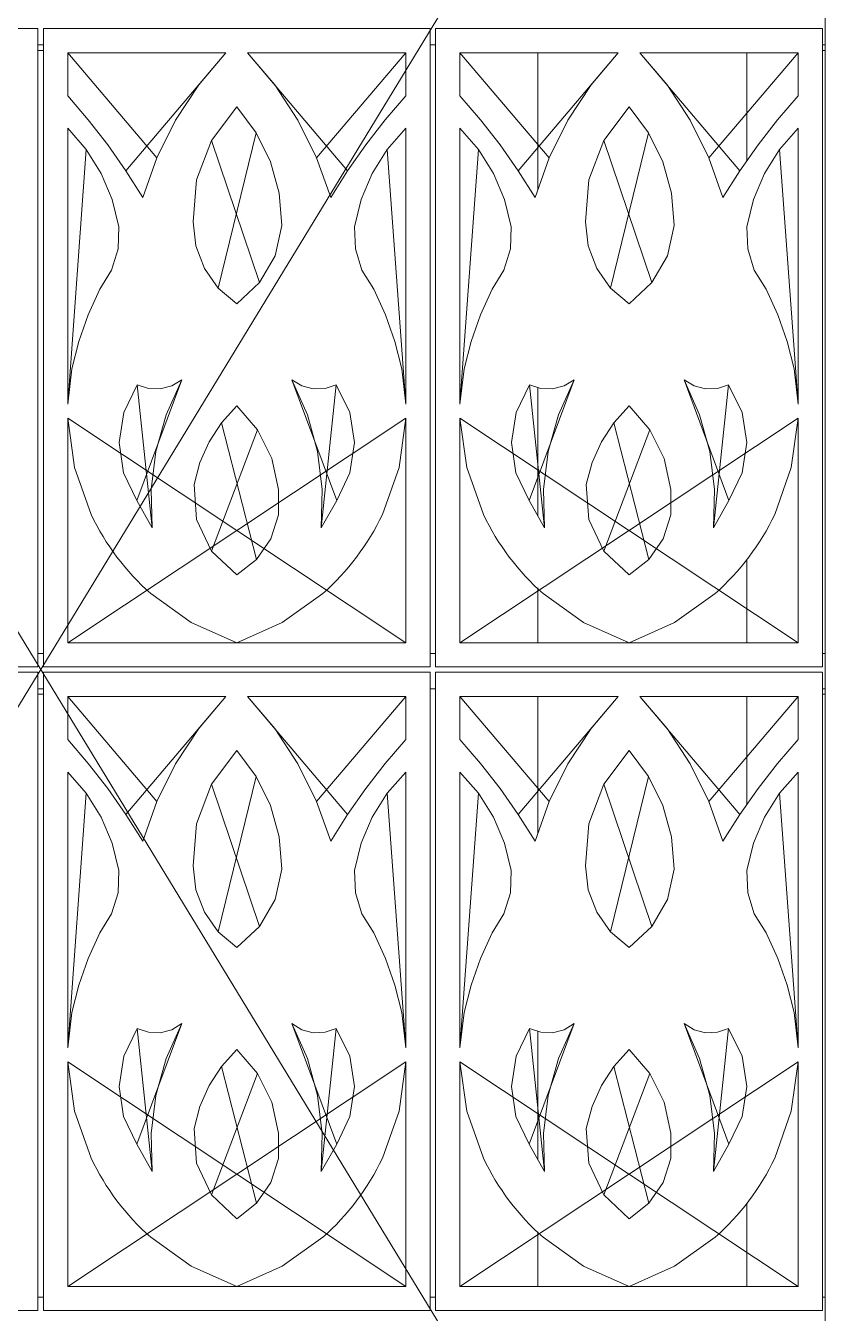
# Model space of a CAD drawing. Header units: millimetres. Extents: x -153298 to 620751, y -313239 to 250031.
# Drawn here: x 45080 to 46558, y 26756 to 29136 of the extents above; entities that cross this region are included whole.
import ezdxf

# ---------------------------------------------------------------- set-up
doc = ezdxf.new("R2010")
doc.units = ezdxf.units.MM
doc.linetypes.add('XKITLINE00', pattern=[0])
doc.layers.add('000 - EXISTING_BUILDING_MAIN_COLOR_251', color=251, linetype='Continuous')
doc.layers.add('000 - EXISTING_BUILDING_MAIN_COLOR_3', color=3, linetype='Continuous')
doc.layers.add('Part', color=2, linetype='Continuous', lineweight=0)

# ---------------------------------------------------------------- blocks, each defined once
blk = doc.blocks.new('*A17691722')
at = {"layer": '000 - EXISTING_BUILDING_MAIN_COLOR_3', "linetype": 'XKITLINE00', "lineweight": 0}
for p, q in [((423.657912, 40.822545), (400.457909, 2.742546)), ((400.457909, 40.822545), (423.657912, 2.742546)), ((423.657912, 2.742546), (423.657912, 40.822545))]:
    blk.add_line(p, q, dxfattribs=at)
blk = doc.blocks.new('*A17701723')
at = {"layer": 'Part', "linetype": 'XKITLINE00', "lineweight": 0}
for p, q in [((412.017911, 12.498517), (412.097911, 12.498517)), ((417.817911, 12.498517), (417.897911, 12.498517)), ((423.617911, 12.498517), (423.657912, 12.498517))]:
    blk.add_line(p, q, dxfattribs=at)
blk = doc.blocks.new('*A17711724')
at = {"layer": 'Part', "linetype": 'XKITLINE00', "lineweight": 0}
for p, q in [((412.017911, 22.018517), (412.097911, 22.018517)), ((417.817911, 22.018517), (417.897911, 22.018517)), ((423.617911, 22.018517), (423.657912, 22.018517)), ((412.017911, 21.498517), (412.097911, 21.498517)), ((417.817911, 21.498517), (417.897911, 21.498517)), ((423.617911, 21.498517), (423.657912, 21.498517))]:
    blk.add_line(p, q, dxfattribs=at)
blk = doc.blocks.new('*A17721725')
at = {"layer": 'Part', "linetype": 'XKITLINE00', "lineweight": 0}
for p, q in [((412.017911, 31.018517), (412.097911, 31.018517)), ((417.817911, 31.018517), (417.897911, 31.018517)), ((423.617911, 31.018517), (423.657912, 31.018517))]:
    blk.add_line(p, q, dxfattribs=at)
blk = doc.blocks.new('*A18151764')
at = {"layer": 'Part', "linetype": 'XKITLINE00', "lineweight": 0}
for p, q in [((419.409912, 28.87711), (419.409912, 30.902854)), ((419.409912, 24.052964), (419.409912, 25.950973)), ((419.409912, 22.178387), (419.409912, 22.988756)), ((419.409912, 19.35711), (419.409912, 21.382854)), ((419.409912, 14.532964), (419.409912, 16.430973)), ((419.409912, 12.658387), (419.409912, 13.468756))]:
    blk.add_line(p, q, dxfattribs=at)
blk = doc.blocks.new('*A18271776')
at = {"layer": 'Part', "linetype": 'XKITLINE00', "lineweight": 0}
for p, q in [((422.497888, 29.301757), (422.497888, 30.902741)), ((422.497888, 25.135695), (422.497888, 25.139501)), ((422.497888, 22.178387), (422.497888, 23.412262)), ((422.497888, 19.781757), (422.497888, 21.382741)), ((422.497888, 15.615695), (422.497888, 15.619501)), ((422.497888, 12.658387), (422.497888, 13.892262))]:
    blk.add_line(p, q, dxfattribs=at)
blk = doc.blocks.new('*A18301779')
at = {"layer": '000 - EXISTING_BUILDING_MAIN_COLOR_251', "linetype": 'XKITLINE00', "lineweight": 0}
for p, q in [((412.017911, 31.262517), (406.297911, 31.262517)), ((412.017911, 21.822517), (412.017911, 31.262517)), ((412.097911, 21.822517), (412.097911, 31.262517)), ((412.097911, 31.262517), (417.817911, 31.262517)), ((417.817911, 31.262517), (417.817911, 21.822517)), ((417.897911, 21.822517), (417.897911, 31.262517)), ((417.897911, 31.262517), (423.617911, 31.262517)), ((423.617911, 31.262517), (423.617911, 21.822517)), ((412.457919, 30.902523), (414.797671, 30.903195)), ((412.457919, 30.902523), (413.777312, 29.350619)), ((412.457919, 30.265377), (412.457919, 30.902523)), ((414.797671, 30.903195), (413.318825, 29.158561)), ((414.797671, 30.903195), (414.395711, 30.42812)), ((415.118143, 30.903195), (416.596989, 29.158561)), ((415.520103, 30.42812), (415.118143, 30.903195)), ((415.118143, 30.903195), (417.457895, 30.902523)), ((417.457895, 30.902523), (416.138502, 29.350619)), ((417.457895, 30.902523), (417.457895, 30.265377)), ((418.257919, 30.902523), (420.597671, 30.903195)), ((418.257919, 30.902523), (419.577312, 29.350619)), ((418.257919, 30.265377), (418.257919, 30.902523)), ((420.597671, 30.903195), (419.118825, 29.158561)), ((420.597671, 30.903195), (420.195711, 30.42812)), ((420.918143, 30.903195), (422.396989, 29.158561)), ((421.320103, 30.42812), (420.918143, 30.903195)), ((420.918143, 30.903195), (423.257895, 30.902523)), ((423.257895, 30.902523), (421.938502, 29.350619)), ((423.257895, 30.902523), (423.257895, 30.265377)), ((414.395711, 30.42812), (414.053931, 29.908068)), ((415.861883, 29.908068), (415.520103, 30.42812)), ((420.195711, 30.42812), (419.853931, 29.908068)), ((421.661883, 29.908068), (421.320103, 30.42812)), ((412.762219, 29.91014), (412.457919, 30.265377)), ((414.584028, 29.606175), (414.957895, 30.105694)), ((414.957895, 30.105694), (415.244908, 29.721065)), ((417.153595, 29.91014), (417.457895, 30.265377)), ((418.562219, 29.91014), (418.257919, 30.265377)), ((420.384028, 29.606175), (420.757895, 30.105694)), ((420.757895, 30.105694), (421.044908, 29.721065)), ((422.953595, 29.91014), (423.257895, 30.265377)), ((413.049402, 29.540927), (412.762219, 29.91014)), ((414.053931, 29.908068), (413.777312, 29.350619)), ((416.138502, 29.350619), (415.861883, 29.908068)), ((417.153595, 29.91014), (416.866412, 29.540927)), ((418.849402, 29.540927), (418.562219, 29.91014)), ((419.853931, 29.908068), (419.577312, 29.350619)), ((421.938502, 29.350619), (421.661883, 29.908068)), ((422.953595, 29.91014), (422.666412, 29.540927)), ((412.457919, 29.786434), (412.457919, 25.706434)), ((412.732936, 29.472518), (412.457919, 29.786434)), ((415.244908, 29.721065), (414.684853, 27.421446)), ((415.244908, 29.721065), (415.456162, 29.290151)), ((417.182878, 29.472518), (417.457895, 29.786434)), ((417.457895, 29.786434), (417.457895, 25.706434)), ((418.257919, 29.786434), (418.257919, 25.706434)), ((418.532936, 29.472518), (418.257919, 29.786434)), ((421.044908, 29.721065), (420.484853, 27.421446)), ((421.044908, 29.721065), (421.256162, 29.290151)), ((422.982878, 29.472518), (423.257895, 29.786434)), ((423.257895, 29.786434), (423.257895, 25.706434)), ((413.318825, 29.158561), (413.049402, 29.540927)), ((414.363857, 29.022377), (414.584028, 29.606175)), ((414.584028, 29.606175), (415.295296, 27.503653)), ((416.866412, 29.540927), (416.596989, 29.158561)), ((419.118825, 29.158561), (418.849402, 29.540927)), ((420.163857, 29.022377), (420.384028, 29.606175)), ((420.384028, 29.606175), (421.095296, 27.503653)), ((422.666412, 29.540927), (422.396989, 29.158561)), ((412.732936, 29.472518), (412.457919, 25.706434)), ((412.732936, 29.472518), (412.954443, 29.118805)), ((413.777312, 29.350619), (413.569888, 28.763897)), ((416.345926, 28.763897), (416.138502, 29.350619)), ((416.961371, 29.118805), (417.182878, 29.472518)), ((417.182878, 29.472518), (417.457895, 25.706434)), ((418.532936, 29.472518), (418.257919, 25.706434)), ((418.532936, 29.472518), (418.754443, 29.118805)), ((419.577312, 29.350619), (419.369888, 28.763897)), ((422.145926, 28.763897), (421.938502, 29.350619)), ((422.761371, 29.118805), (422.982878, 29.472518)), ((422.982878, 29.472518), (423.257895, 25.706434)), ((413.569888, 28.763897), (413.318825, 29.158561)), ((415.456162, 29.290151), (415.584427, 28.827697)), ((416.596989, 29.158561), (416.345926, 28.763897)), ((419.369888, 28.763897), (419.118825, 29.158561)), ((421.256162, 29.290151), (421.384427, 28.827697)), ((422.396989, 29.158561), (422.145926, 28.763897)), ((412.954443, 29.118805), (413.116785, 28.734328)), ((414.314758, 28.400376), (414.363857, 29.022377)), ((416.799029, 28.734328), (416.961371, 29.118805)), ((418.754443, 29.118805), (418.916785, 28.734328)), ((420.114758, 28.400376), (420.163857, 29.022377)), ((422.599029, 28.734328), (422.761371, 29.118805)), ((415.625313, 28.349529), (415.584427, 28.827697)), ((421.425313, 28.349529), (421.384427, 28.827697)), ((413.215815, 28.328901), (413.116785, 28.734328)), ((416.699998, 28.328901), (416.799029, 28.734328)), ((419.015815, 28.328901), (418.916785, 28.734328)), ((422.499998, 28.328901), (422.599029, 28.734328)), ((414.352504, 28.045819), (414.314758, 28.400376)), ((420.152504, 28.045819), (420.114758, 28.400376)), ((413.215815, 28.328901), (413.203508, 28.001042)), ((415.625313, 28.349529), (415.524698, 27.901468)), ((416.712306, 28.001042), (416.699998, 28.328901)), ((419.015815, 28.328901), (419.003508, 28.001042)), ((421.425313, 28.349529), (421.324698, 27.901468)), ((422.512306, 28.001042), (422.499998, 28.328901)), ((413.203508, 28.001042), (413.10734, 27.687363)), ((414.478596, 27.712297), (414.352504, 28.045819)), ((416.808474, 27.687363), (416.712306, 28.001042)), ((419.003508, 28.001042), (418.90734, 27.687363)), ((420.278596, 27.712297), (420.152504, 28.045819)), ((422.608474, 27.687363), (422.512306, 28.001042)), ((415.524698, 27.901468), (415.295296, 27.503653)), ((421.324698, 27.901468), (421.095296, 27.503653)), ((412.933773, 27.408944), (413.10734, 27.687363)), ((414.684853, 27.421446), (414.478596, 27.712297)), ((416.982041, 27.408944), (416.808474, 27.687363)), ((418.733773, 27.408944), (418.90734, 27.687363)), ((420.484853, 27.421446), (420.278596, 27.712297)), ((422.782041, 27.408944), (422.608474, 27.687363)), ((414.957895, 27.192135), (414.684853, 27.421446)), ((415.295296, 27.503653), (414.957895, 27.192135)), ((420.757895, 27.192135), (420.484853, 27.421446)), ((421.095296, 27.503653), (420.757895, 27.192135)), ((412.933773, 27.408944), (412.759609, 27.028841)), ((417.156205, 27.028841), (416.982041, 27.408944)), ((418.733773, 27.408944), (418.559609, 27.028841)), ((422.956205, 27.028841), (422.782041, 27.408944)), ((412.759609, 27.028841), (412.621038, 26.634367)), ((417.294776, 26.634367), (417.156205, 27.028841)), ((418.559609, 27.028841), (418.421038, 26.634367)), ((423.094776, 26.634367), (422.956205, 27.028841)), ((412.621038, 26.634367), (412.519228, 26.228848)), ((417.396585, 26.228848), (417.294776, 26.634367)), ((418.421038, 26.634367), (418.319228, 26.228848)), ((423.196585, 26.228848), (423.094776, 26.634367)), ((412.519228, 26.228848), (412.457919, 25.706434)), ((417.457895, 25.706434), (417.396585, 26.228848)), ((418.319228, 26.228848), (418.257919, 25.706434)), ((423.257895, 25.706434), (423.196585, 26.228848)), ((413.287051, 25.585111), (413.486307, 25.991741)), ((414.145884, 26.065792), (413.481119, 24.281918)), ((413.486307, 25.991741), (413.708994, 23.876827)), ((413.486307, 25.991741), (413.65231, 25.93699)), ((413.65231, 25.93699), (413.82702, 25.931456)), ((413.82702, 25.931456), (413.996155, 25.975593)), ((414.145884, 26.065792), (413.91483, 25.549249)), ((413.996155, 25.975593), (414.145884, 26.065792)), ((415.76993, 26.065792), (416.434695, 24.281918)), ((416.000984, 25.549249), (415.76993, 26.065792)), ((415.76993, 26.065792), (415.919659, 25.975593)), ((415.919659, 25.975593), (416.088793, 25.931456)), ((416.088793, 25.931456), (416.263504, 25.93699)), ((416.429507, 25.991741), (416.20682, 23.876827)), ((416.263504, 25.93699), (416.429507, 25.991741)), ((416.429507, 25.991741), (416.628763, 25.585111)), ((419.087051, 25.585111), (419.286307, 25.991741)), ((419.945884, 26.065792), (419.281119, 24.281918)), ((419.286307, 25.991741), (419.508994, 23.876827)), ((419.286307, 25.991741), (419.45231, 25.93699)), ((419.45231, 25.93699), (419.62702, 25.931456)), ((419.62702, 25.931456), (419.796155, 25.975593)), ((419.945884, 26.065792), (419.71483, 25.549249)), ((419.796155, 25.975593), (419.945884, 26.065792)), ((421.56993, 26.065792), (422.234695, 24.281918)), ((421.800984, 25.549249), (421.56993, 26.065792)), ((421.56993, 26.065792), (421.719659, 25.975593)), ((421.719659, 25.975593), (421.888793, 25.931456)), ((421.888793, 25.931456), (422.063504, 25.93699)), ((422.229507, 25.991741), (422.00682, 23.876827)), ((422.063504, 25.93699), (422.229507, 25.991741)), ((422.229507, 25.991741), (422.428763, 25.585111)), ((413.217637, 25.137637), (413.287051, 25.585111)), ((413.91483, 25.549249), (413.763059, 25.004118)), ((414.732818, 25.432025), (414.957895, 25.68272)), ((414.957895, 25.68272), (415.265902, 25.32632)), ((416.152755, 25.004118), (416.000984, 25.549249)), ((416.628763, 25.585111), (416.698177, 25.137637)), ((419.017637, 25.137637), (419.087051, 25.585111)), ((419.71483, 25.549249), (419.563059, 25.004118)), ((420.532818, 25.432025), (420.757895, 25.68272)), ((420.757895, 25.68272), (421.065902, 25.32632)), ((421.952755, 25.004118), (421.800984, 25.549249)), ((422.428763, 25.585111), (422.498177, 25.137637)), ((412.457919, 25.498957), (417.457895, 22.178387)), ((417.457895, 25.498957), (412.457919, 22.178387)), ((412.457919, 22.178387), (412.457919, 25.498957)), ((412.457919, 25.498957), (412.559356, 24.769821)), ((414.54957, 25.14931), (414.732818, 25.432025)), ((415.265902, 25.32632), (414.582075, 23.534752)), ((414.732818, 25.432025), (415.251025, 23.410287)), ((415.265902, 25.32632), (415.47561, 24.904524)), ((417.356458, 24.769821), (417.457895, 25.498957)), ((417.457895, 25.498957), (417.457895, 22.178387)), ((418.257919, 25.498957), (423.257895, 22.178387)), ((423.257895, 25.498957), (418.257919, 22.178387)), ((418.257919, 22.178387), (418.257919, 25.498957)), ((418.257919, 25.498957), (418.359356, 24.769821)), ((420.34957, 25.14931), (420.532818, 25.432025)), ((421.065902, 25.32632), (420.382075, 23.534752)), ((420.532818, 25.432025), (421.051025, 23.410287)), ((421.065902, 25.32632), (421.27561, 24.904524)), ((423.156458, 24.769821), (423.257895, 25.498957)), ((423.257895, 25.498957), (423.257895, 22.178387)), ((413.284335, 24.68975), (413.217637, 25.137637)), ((414.412631, 24.841487), (414.54957, 25.14931)), ((416.698177, 25.137637), (416.631479, 24.68975)), ((419.084335, 24.68975), (419.017637, 25.137637)), ((420.212631, 24.841487), (420.34957, 25.14931)), ((422.498177, 25.137637), (422.431479, 24.68975)), ((413.763059, 25.004118), (413.693936, 24.442491)), ((416.221878, 24.442491), (416.152755, 25.004118)), ((419.563059, 25.004118), (419.493936, 24.442491)), ((422.021878, 24.442491), (421.952755, 25.004118)), ((412.559356, 24.769821), (412.805602, 24.07607)), ((414.325347, 24.516081), (414.412631, 24.841487)), ((415.47561, 24.904524), (415.573846, 24.44383)), ((417.110212, 24.07607), (417.356458, 24.769821)), ((418.359356, 24.769821), (418.605602, 24.07607)), ((420.125347, 24.516081), (420.212631, 24.841487)), ((421.27561, 24.904524), (421.373846, 24.44383)), ((422.910212, 24.07607), (423.156458, 24.769821)), ((413.481119, 24.281918), (413.284335, 24.68975)), ((416.631479, 24.68975), (416.434695, 24.281918)), ((419.281119, 24.281918), (419.084335, 24.68975)), ((422.431479, 24.68975), (422.234695, 24.281918)), ((413.693936, 24.442491), (413.708994, 23.876827)), ((414.361087, 24.001185), (414.325347, 24.516081)), ((415.57361, 24.071665), (415.573846, 24.44383)), ((416.20682, 23.876827), (416.221878, 24.442491)), ((419.493936, 24.442491), (419.508994, 23.876827)), ((420.161087, 24.001185), (420.125347, 24.516081)), ((421.37361, 24.071665), (421.373846, 24.44383)), ((422.00682, 23.876827), (422.021878, 24.442491)), ((413.708994, 23.876827), (413.481119, 24.281918)), ((416.434695, 24.281918), (416.20682, 23.876827)), ((419.508994, 23.876827), (419.281119, 24.281918)), ((422.234695, 24.281918), (422.00682, 23.876827)), ((414.582075, 23.534752), (414.361087, 24.001185)), ((415.57361, 24.071665), (415.462653, 23.716425)), ((420.382075, 23.534752), (420.161087, 24.001185)), ((421.37361, 24.071665), (421.262653, 23.716425)), ((415.462653, 23.716425), (415.251025, 23.410287)), ((421.262653, 23.716425), (421.051025, 23.410287)), ((414.957895, 23.180981), (414.582075, 23.534752)), ((420.757895, 23.180981), (420.382075, 23.534752)), ((415.251025, 23.410287), (414.957895, 23.180981)), ((421.051025, 23.410287), (420.757895, 23.180981)), ((413.686609, 22.905891), (414.285244, 22.477448)), ((415.63057, 22.477448), (416.229205, 22.905891)), ((419.486609, 22.905891), (420.085244, 22.477448)), ((421.43057, 22.477448), (422.029205, 22.905891)), ((414.285244, 22.477448), (414.957919, 22.178387)), ((414.957919, 22.178387), (415.63057, 22.477448)), ((420.085244, 22.477448), (420.757919, 22.178387)), ((420.757919, 22.178387), (421.43057, 22.477448)), ((417.457895, 22.178387), (412.457919, 22.178387)), ((423.257895, 22.178387), (418.257919, 22.178387)), ((406.297911, 21.822517), (412.017911, 21.822517)), ((406.297911, 21.742517), (412.017911, 21.742517)), ((412.017911, 21.742517), (412.017911, 12.302517)), ((417.817911, 21.822517), (412.097911, 21.822517)), ((417.817911, 21.742517), (412.097911, 21.742517)), ((412.097911, 21.742517), (412.097911, 12.302517)), ((417.817911, 12.302517), (417.817911, 21.742517)), ((423.617911, 21.822517), (417.897911, 21.822517)), ((423.617911, 21.742517), (417.897911, 21.742517)), ((417.897911, 21.742517), (417.897911, 12.302517)), ((423.617911, 12.302517), (423.617911, 21.742517)), ((412.457919, 21.382523), (414.797671, 21.383195)), ((412.457919, 21.382523), (413.777312, 19.830619)), ((412.457919, 20.745377), (412.457919, 21.382523)), ((414.797671, 21.383195), (413.318825, 19.638561)), ((414.797671, 21.383195), (414.395711, 20.90812)), ((415.118143, 21.383195), (416.596989, 19.638561)), ((415.520103, 20.90812), (415.118143, 21.383195)), ((415.118143, 21.383195), (417.457895, 21.382523)), ((417.457895, 21.382523), (416.138502, 19.830619)), ((417.457895, 21.382523), (417.457895, 20.745377)), ((418.257919, 21.382523), (420.597671, 21.383195)), ((418.257919, 21.382523), (419.577312, 19.830619)), ((418.257919, 20.745377), (418.257919, 21.382523)), ((420.597671, 21.383195), (419.118825, 19.638561)), ((420.597671, 21.383195), (420.195711, 20.90812)), ((420.918143, 21.383195), (422.396989, 19.638561)), ((421.320103, 20.90812), (420.918143, 21.383195)), ((420.918143, 21.383195), (423.257895, 21.382523)), ((423.257895, 21.382523), (421.938502, 19.830619)), ((423.257895, 21.382523), (423.257895, 20.745377)), ((414.395711, 20.90812), (414.053931, 20.388068)), ((415.861883, 20.388068), (415.520103, 20.90812)), ((420.195711, 20.90812), (419.853931, 20.388068)), ((421.661883, 20.388068), (421.320103, 20.90812)), ((412.762219, 20.39014), (412.457919, 20.745377)), ((414.584028, 20.086175), (414.957895, 20.585694)), ((414.957895, 20.585694), (415.244908, 20.201065)), ((417.153595, 20.39014), (417.457895, 20.745377)), ((418.562219, 20.39014), (418.257919, 20.745377)), ((420.384028, 20.086175), (420.757895, 20.585694)), ((420.757895, 20.585694), (421.044908, 20.201065)), ((422.953595, 20.39014), (423.257895, 20.745377)), ((413.049402, 20.020927), (412.762219, 20.39014)), ((414.053931, 20.388068), (413.777312, 19.830619)), ((416.138502, 19.830619), (415.861883, 20.388068)), ((417.153595, 20.39014), (416.866412, 20.020927)), ((418.849402, 20.020927), (418.562219, 20.39014)), ((419.853931, 20.388068), (419.577312, 19.830619)), ((421.938502, 19.830619), (421.661883, 20.388068)), ((422.953595, 20.39014), (422.666412, 20.020927)), ((412.457919, 20.266434), (412.457919, 16.186434)), ((412.732936, 19.952518), (412.457919, 20.266434)), ((415.244908, 20.201065), (414.684853, 17.901446)), ((415.244908, 20.201065), (415.456162, 19.770151)), ((417.182878, 19.952518), (417.457895, 20.266434)), ((417.457895, 16.186434), (417.457895, 20.266434)), ((418.257919, 20.266434), (418.257919, 16.186434)), ((418.532936, 19.952518), (418.257919, 20.266434)), ((421.044908, 20.201065), (420.484853, 17.901446)), ((421.044908, 20.201065), (421.256162, 19.770151)), ((422.982878, 19.952518), (423.257895, 20.266434)), ((423.257895, 16.186434), (423.257895, 20.266434)), ((413.318825, 19.638561), (413.049402, 20.020927)), ((414.363857, 19.502377), (414.584028, 20.086175)), ((414.584028, 20.086175), (415.295296, 17.983653)), ((416.866412, 20.020927), (416.596989, 19.638561)), ((419.118825, 19.638561), (418.849402, 20.020927)), ((420.163857, 19.502377), (420.384028, 20.086175)), ((420.384028, 20.086175), (421.095296, 17.983653)), ((422.666412, 20.020927), (422.396989, 19.638561)), ((412.457919, 16.186434), (412.732936, 19.952518)), ((412.732936, 19.952518), (412.954443, 19.598805)), ((413.777312, 19.830619), (413.569888, 19.243897)), ((416.345926, 19.243897), (416.138502, 19.830619)), ((416.961371, 19.598805), (417.182878, 19.952518)), ((417.182878, 19.952518), (417.457895, 16.186434)), ((418.257919, 16.186434), (418.532936, 19.952518)), ((418.532936, 19.952518), (418.754443, 19.598805)), ((419.577312, 19.830619), (419.369888, 19.243897)), ((422.145926, 19.243897), (421.938502, 19.830619)), ((422.761371, 19.598805), (422.982878, 19.952518)), ((422.982878, 19.952518), (423.257895, 16.186434)), ((413.569888, 19.243897), (413.318825, 19.638561)), ((415.456162, 19.770151), (415.584427, 19.307697)), ((416.596989, 19.638561), (416.345926, 19.243897)), ((419.369888, 19.243897), (419.118825, 19.638561)), ((421.256162, 19.770151), (421.384427, 19.307697)), ((422.396989, 19.638561), (422.145926, 19.243897)), ((412.954443, 19.598805), (413.116785, 19.214328)), ((414.314758, 18.880376), (414.363857, 19.502377)), ((416.799029, 19.214328), (416.961371, 19.598805)), ((418.754443, 19.598805), (418.916785, 19.214328)), ((420.114758, 18.880376), (420.163857, 19.502377)), ((422.599029, 19.214328), (422.761371, 19.598805)), ((415.625313, 18.829529), (415.584427, 19.307697)), ((421.425313, 18.829529), (421.384427, 19.307697)), ((413.215815, 18.808901), (413.116785, 19.214328)), ((416.699998, 18.808901), (416.799029, 19.214328)), ((419.015815, 18.808901), (418.916785, 19.214328)), ((422.499998, 18.808901), (422.599029, 19.214328)), ((414.352504, 18.525819), (414.314758, 18.880376)), ((420.152504, 18.525819), (420.114758, 18.880376)), ((413.215815, 18.808901), (413.203508, 18.481042)), ((415.625313, 18.829529), (415.524698, 18.381468)), ((416.712306, 18.481042), (416.699998, 18.808901)), ((419.015815, 18.808901), (419.003508, 18.481042)), ((421.425313, 18.829529), (421.324698, 18.381468)), ((422.512306, 18.481042), (422.499998, 18.808901)), ((413.203508, 18.481042), (413.10734, 18.167363)), ((414.478596, 18.192297), (414.352504, 18.525819)), ((416.808474, 18.167363), (416.712306, 18.481042)), ((419.003508, 18.481042), (418.90734, 18.167363)), ((420.278596, 18.192297), (420.152504, 18.525819)), ((422.608474, 18.167363), (422.512306, 18.481042)), ((415.524698, 18.381468), (415.295296, 17.983653)), ((421.324698, 18.381468), (421.095296, 17.983653)), ((412.933773, 17.888944), (413.10734, 18.167363)), ((414.684853, 17.901446), (414.478596, 18.192297)), ((416.982041, 17.888944), (416.808474, 18.167363)), ((418.733773, 17.888944), (418.90734, 18.167363)), ((420.484853, 17.901446), (420.278596, 18.192297)), ((422.782041, 17.888944), (422.608474, 18.167363)), ((414.957895, 17.672135), (414.684853, 17.901446)), ((415.295296, 17.983653), (414.957895, 17.672135)), ((420.757895, 17.672135), (420.484853, 17.901446)), ((421.095296, 17.983653), (420.757895, 17.672135)), ((412.933773, 17.888944), (412.759609, 17.508841)), ((417.156205, 17.508841), (416.982041, 17.888944)), ((418.733773, 17.888944), (418.559609, 17.508841)), ((422.956205, 17.508841), (422.782041, 17.888944)), ((412.759609, 17.508841), (412.621038, 17.114367)), ((417.294776, 17.114367), (417.156205, 17.508841)), ((418.559609, 17.508841), (418.421038, 17.114367)), ((423.094776, 17.114367), (422.956205, 17.508841)), ((412.621038, 17.114367), (412.519228, 16.708848)), ((417.396585, 16.708848), (417.294776, 17.114367)), ((418.421038, 17.114367), (418.319228, 16.708848)), ((423.196585, 16.708848), (423.094776, 17.114367)), ((412.519228, 16.708848), (412.457919, 16.186434)), ((417.457895, 16.186434), (417.396585, 16.708848)), ((418.319228, 16.708848), (418.257919, 16.186434)), ((423.257895, 16.186434), (423.196585, 16.708848)), ((413.287051, 16.065111), (413.486307, 16.471741)), ((414.145884, 16.545792), (413.481119, 14.761918)), ((413.486307, 16.471741), (413.708994, 14.356827)), ((413.486307, 16.471741), (413.65231, 16.41699)), ((413.65231, 16.41699), (413.82702, 16.411456)), ((413.82702, 16.411456), (413.996155, 16.455593)), ((414.145884, 16.545792), (413.91483, 16.029249)), ((413.996155, 16.455593), (414.145884, 16.545792)), ((415.76993, 16.545792), (416.434695, 14.761918)), ((416.000984, 16.029249), (415.76993, 16.545792)), ((415.76993, 16.545792), (415.919659, 16.455593)), ((415.919659, 16.455593), (416.088793, 16.411456)), ((416.088793, 16.411456), (416.263504, 16.41699)), ((416.429507, 16.471741), (416.20682, 14.356827)), ((416.263504, 16.41699), (416.429507, 16.471741)), ((416.429507, 16.471741), (416.628763, 16.065111)), ((419.087051, 16.065111), (419.286307, 16.471741)), ((419.945884, 16.545792), (419.281119, 14.761918)), ((419.286307, 16.471741), (419.508994, 14.356827)), ((419.286307, 16.471741), (419.45231, 16.41699)), ((419.45231, 16.41699), (419.62702, 16.411456)), ((419.62702, 16.411456), (419.796155, 16.455593)), ((419.945884, 16.545792), (419.71483, 16.029249)), ((419.796155, 16.455593), (419.945884, 16.545792)), ((421.56993, 16.545792), (422.234695, 14.761918)), ((421.800984, 16.029249), (421.56993, 16.545792)), ((421.56993, 16.545792), (421.719659, 16.455593)), ((421.719659, 16.455593), (421.888793, 16.411456)), ((421.888793, 16.411456), (422.063504, 16.41699)), ((422.229507, 16.471741), (422.00682, 14.356827)), ((422.063504, 16.41699), (422.229507, 16.471741)), ((422.229507, 16.471741), (422.428763, 16.065111)), ((413.217637, 15.617637), (413.287051, 16.065111)), ((413.91483, 16.029249), (413.763059, 15.484118)), ((414.732818, 15.912025), (414.957895, 16.16272)), ((414.957895, 16.16272), (415.265902, 15.80632)), ((416.152755, 15.484118), (416.000984, 16.029249)), ((416.628763, 16.065111), (416.698177, 15.617637)), ((419.017637, 15.617637), (419.087051, 16.065111)), ((419.71483, 16.029249), (419.563059, 15.484118)), ((420.532818, 15.912025), (420.757895, 16.16272)), ((420.757895, 16.16272), (421.065902, 15.80632)), ((421.952755, 15.484118), (421.800984, 16.029249)), ((422.428763, 16.065111), (422.498177, 15.617637)), ((412.457919, 15.978957), (417.457895, 12.658387)), ((417.457895, 15.978957), (412.457919, 12.658387)), ((412.457919, 12.658387), (412.457919, 15.978957)), ((412.457919, 15.978957), (412.559356, 15.249821)), ((414.54957, 15.62931), (414.732818, 15.912025)), ((415.265902, 15.80632), (414.582075, 14.014752)), ((414.732818, 15.912025), (415.251025, 13.890287)), ((415.265902, 15.80632), (415.47561, 15.384524)), ((417.356458, 15.249821), (417.457895, 15.978957)), ((417.457895, 15.978957), (417.457895, 12.658387)), ((418.257919, 15.978957), (423.257895, 12.658387)), ((423.257895, 15.978957), (418.257919, 12.658387)), ((418.257919, 12.658387), (418.257919, 15.978957)), ((418.257919, 15.978957), (418.359356, 15.249821)), ((420.34957, 15.62931), (420.532818, 15.912025)), ((421.065902, 15.80632), (420.382075, 14.014752)), ((420.532818, 15.912025), (421.051025, 13.890287)), ((421.065902, 15.80632), (421.27561, 15.384524)), ((423.156458, 15.249821), (423.257895, 15.978957)), ((423.257895, 15.978957), (423.257895, 12.658387)), ((413.284335, 15.16975), (413.217637, 15.617637)), ((414.412631, 15.321487), (414.54957, 15.62931)), ((416.698177, 15.617637), (416.631479, 15.16975)), ((419.084335, 15.16975), (419.017637, 15.617637)), ((420.212631, 15.321487), (420.34957, 15.62931)), ((422.498177, 15.617637), (422.431479, 15.16975)), ((413.763059, 15.484118), (413.693936, 14.922491)), ((416.221878, 14.922491), (416.152755, 15.484118)), ((419.563059, 15.484118), (419.493936, 14.922491)), ((422.021878, 14.922491), (421.952755, 15.484118)), ((412.559356, 15.249821), (412.805602, 14.55607)), ((414.325347, 14.996081), (414.412631, 15.321487)), ((415.47561, 15.384524), (415.573846, 14.92383)), ((417.110212, 14.55607), (417.356458, 15.249821)), ((418.359356, 15.249821), (418.605602, 14.55607)), ((420.125347, 14.996081), (420.212631, 15.321487)), ((421.27561, 15.384524), (421.373846, 14.92383)), ((422.910212, 14.55607), (423.156458, 15.249821)), ((413.481119, 14.761918), (413.284335, 15.16975)), ((416.631479, 15.16975), (416.434695, 14.761918)), ((419.281119, 14.761918), (419.084335, 15.16975)), ((422.431479, 15.16975), (422.234695, 14.761918)), ((413.693936, 14.922491), (413.708994, 14.356827)), ((414.361087, 14.481185), (414.325347, 14.996081)), ((415.57361, 14.551665), (415.573846, 14.92383)), ((416.20682, 14.356827), (416.221878, 14.922491)), ((419.493936, 14.922491), (419.508994, 14.356827)), ((420.161087, 14.481185), (420.125347, 14.996081)), ((421.37361, 14.551665), (421.373846, 14.92383)), ((422.00682, 14.356827), (422.021878, 14.922491)), ((413.708994, 14.356827), (413.481119, 14.761918)), ((416.434695, 14.761918), (416.20682, 14.356827)), ((419.508994, 14.356827), (419.281119, 14.761918)), ((422.234695, 14.761918), (422.00682, 14.356827)), ((414.582075, 14.014752), (414.361087, 14.481185)), ((415.57361, 14.551665), (415.462653, 14.196425)), ((420.382075, 14.014752), (420.161087, 14.481185)), ((421.37361, 14.551665), (421.262653, 14.196425)), ((415.462653, 14.196425), (415.251025, 13.890287)), ((421.262653, 14.196425), (421.051025, 13.890287)), ((414.957895, 13.660981), (414.582075, 14.014752)), ((420.757895, 13.660981), (420.382075, 14.014752)), ((415.251025, 13.890287), (414.957895, 13.660981)), ((421.051025, 13.890287), (420.757895, 13.660981)), ((413.686609, 13.385891), (414.285244, 12.957448)), ((415.63057, 12.957448), (416.229205, 13.385891)), ((419.486609, 13.385891), (420.085244, 12.957448)), ((421.43057, 12.957448), (422.029205, 13.385891)), ((414.285244, 12.957448), (414.957919, 12.658387)), ((414.957919, 12.658387), (415.63057, 12.957448)), ((420.085244, 12.957448), (420.757919, 12.658387)), ((420.757919, 12.658387), (421.43057, 12.957448)), ((417.457895, 12.658387), (412.457919, 12.658387)), ((423.257895, 12.658387), (418.257919, 12.658387)), ((412.017911, 12.302517), (406.297911, 12.302517)), ((412.097911, 12.302517), (417.817911, 12.302517)), ((417.897911, 12.302517), (423.617911, 12.302517))]:
    blk.add_line(p, q, dxfattribs=at)
for centre, start, end in [((416.090858, 25.632746), 205.353329, 228.597597), ((413.824956, 25.632746), 311.402403, 334.646671), ((421.890858, 25.632746), 205.353329, 228.597597), ((419.624956, 25.632746), 311.402403, 334.646671), ((416.090858, 16.112746), 205.353329, 228.597597), ((413.824956, 16.112746), 311.402403, 334.646671), ((421.890858, 16.112746), 205.353329, 228.597597), ((419.624956, 16.112746), 311.402403, 334.646671)]:
    blk.add_arc(centre, 3.635402, start, end, dxfattribs=at)
blk = doc.blocks.new('*A18461795')
at = {"layer": 'Part', "linetype": 'XKITLINE00', "lineweight": 0}
blk.add_line((412.017911, 21.418517), (412.097911, 21.418517), dxfattribs=at)
blk = doc.blocks.new('*A18471796')
at = {"layer": 'Part', "linetype": 'XKITLINE00', "lineweight": 0}
blk.add_line((412.017911, 30.938517), (412.097911, 30.938517), dxfattribs=at)
blk = doc.blocks.new('*A18531802')
at = {"layer": 'Part', "linetype": 'XKITLINE00', "lineweight": 0}
blk.add_line((423.617911, 21.418517), (423.657912, 21.418517), dxfattribs=at)
blk = doc.blocks.new('*A18551804')
at = {"layer": 'Part', "linetype": 'XKITLINE00', "lineweight": 0}
blk.add_line((423.617911, 30.938517), (423.657912, 30.938517), dxfattribs=at)

msp = doc.modelspace()

# ---------------------------------------------------------------- block references
at = {"lineweight": 0, "xscale": 125, "yscale": 125, "zscale": 125}
for name in ['*A17691722', '*A18301779', '*A18271776', '*A18151764', '*A17721725', '*A18471796', '*A18551804', '*A17711724', '*A18461795', '*A18531802', '*A17701723']:
    msp.add_blockref(name, (-6399.4671, 25223.0807), dxfattribs=at)

doc.saveas('drawing.dxf')
